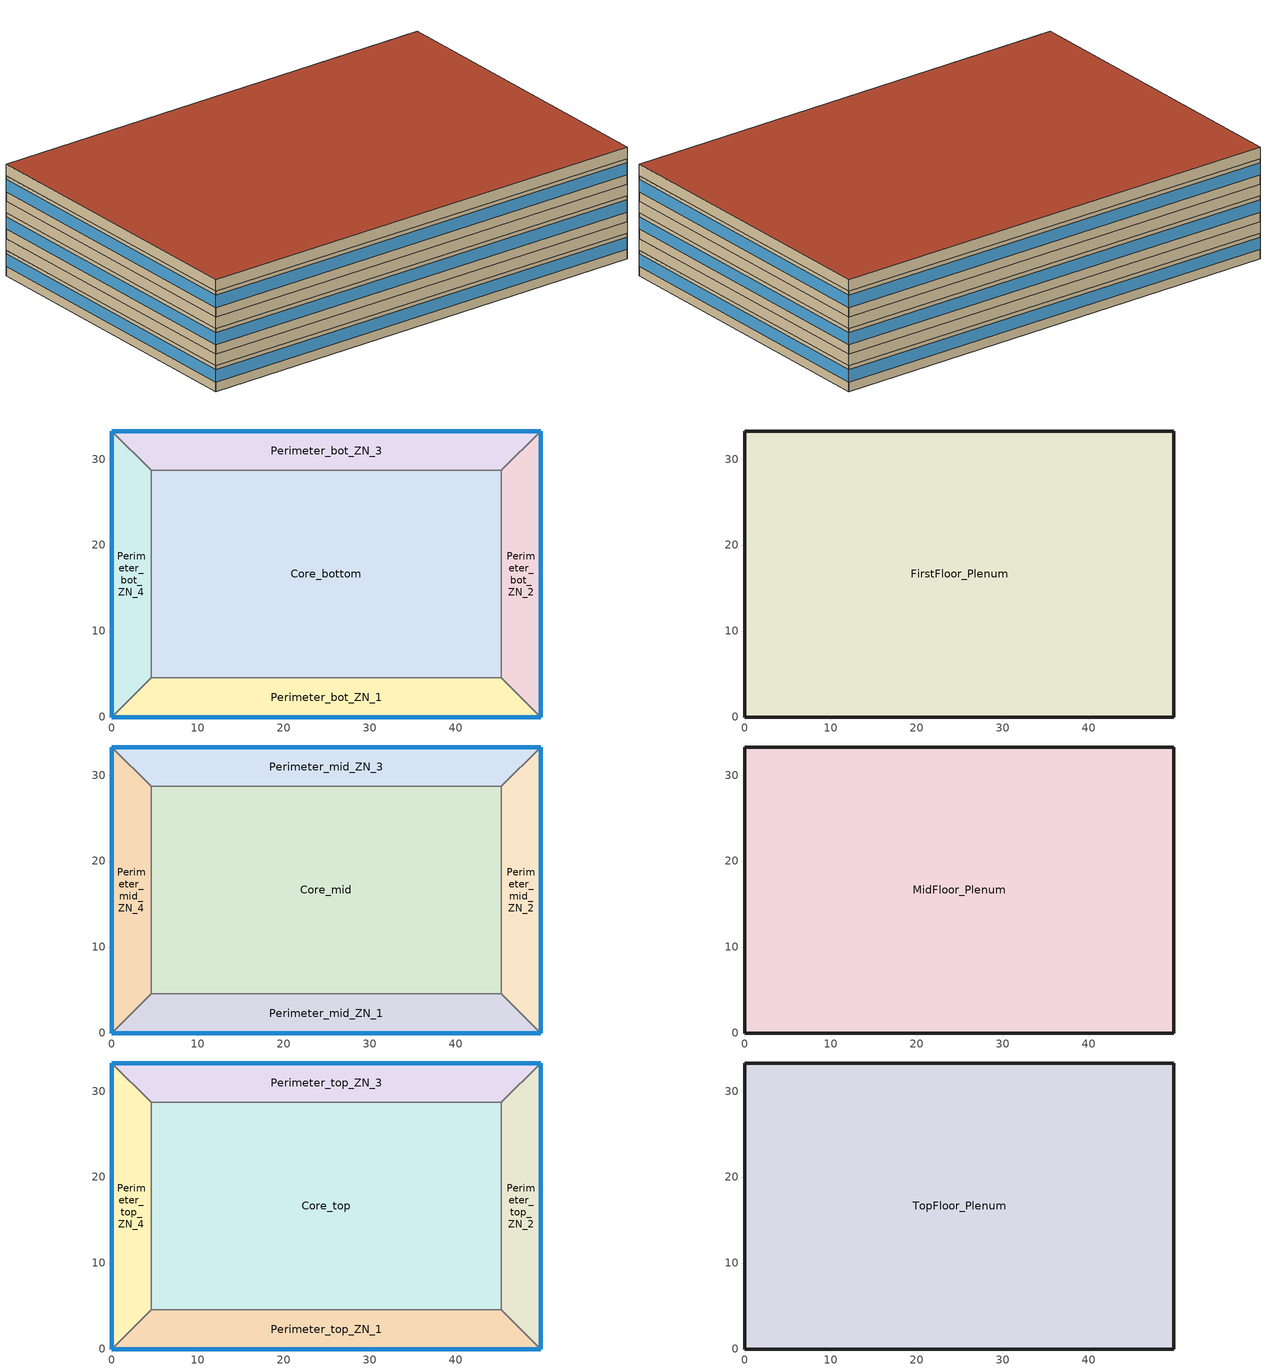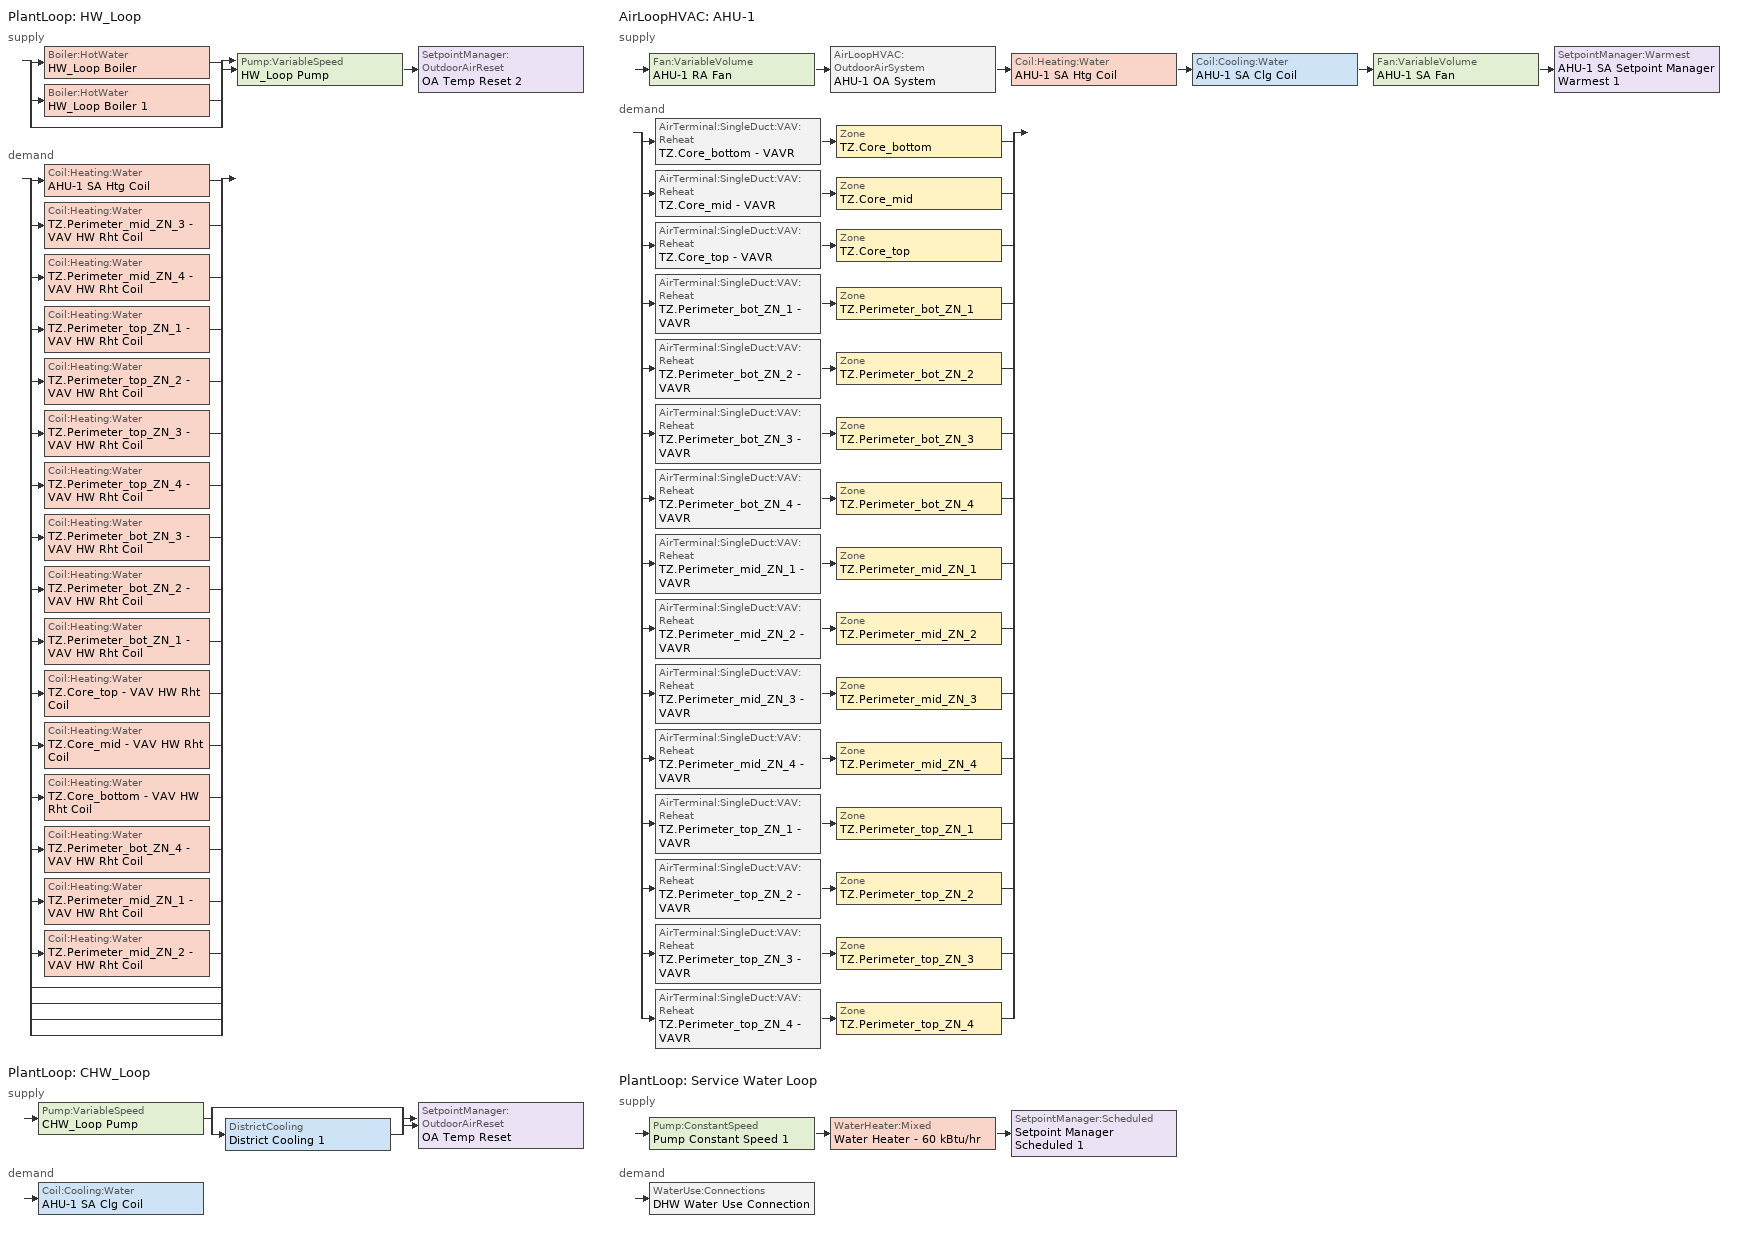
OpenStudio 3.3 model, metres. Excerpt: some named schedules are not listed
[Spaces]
Core_bottom
 floor ground (Core_bottom F-Factor Construction): 45.34,28.7 45.34,4.57 4.57,4.57 4.57,28.7 z0
 wall to Perimeter_bot_ZN_1: 4.57,4.57 45.34,4.57 z0:2.74
 wall to Perimeter_bot_ZN_2: 45.34,4.57 45.34,28.7 z0:2.74
 wall to Perimeter_bot_ZN_4: 4.57,28.7 4.57,4.57 z0:2.74
 wall to Perimeter_bot_ZN_3: 45.34,28.7 4.57,28.7 z0:2.74
Perimeter_bot_ZN_2
 floor ground (Perimeter_bot_ZN_2 F-Factor Construction): 49.91,33.27 49.91,0 45.34,4.57 45.34,28.7 z0
 wall outside: 49.91,0 49.91,33.27 z0:2.74
 wall to Perimeter_bot_ZN_1: 45.34,4.57 49.91,0 z0:2.74
 wall to Perimeter_bot_ZN_3: 49.91,33.27 45.34,28.7 z0:2.74
 window: 49.91,0 49.91,33.27 z1.02:2.33
Perimeter_bot_ZN_3
 floor ground (Perimeter_bot_ZN_3 F-Factor Construction): 49.91,33.27 45.34,28.7 4.57,28.7 0,33.27 z0
 wall outside: 49.91,33.27 0,33.27 z0:2.74
 wall to Perimeter_bot_ZN_4: 0,33.27 4.57,28.7 z0:2.74
 window: 49.91,33.27 0,33.27 z1.02:2.33
Perimeter_bot_ZN_1
 floor ground (Perimeter_bot_ZN_1 F-Factor Construction): 45.34,4.57 49.91,0 0,0 4.57,4.57 z0
 wall outside: 0,0 49.91,0 z0:2.74
 wall to Perimeter_bot_ZN_4: 4.57,4.57 0,0 z0:2.74
 window: 0,0 49.91,0 z1.02:2.33
Perimeter_bot_ZN_4
 floor ground (Perimeter_bot_ZN_4 F-Factor Construction): 0,33.27 4.57,28.7 4.57,4.57 0,0 z0
 wall outside: 0,33.27 0,0 z0:2.74
 window: 0,33.27 0,0 z1.02:2.33
FirstFloor_Plenum
 floor to Perimeter_bot_ZN_3: 49.91,33.27 45.34,28.7 4.57,28.7 0,33.27 z2.74
 floor to Perimeter_bot_ZN_1: 45.34,4.57 49.91,0 0,0 4.57,4.57 z2.74
 floor to Core_bottom: 45.34,28.7 45.34,4.57 4.57,4.57 4.57,28.7 z2.74
 floor to Perimeter_bot_ZN_4: 0,33.27 4.57,28.7 4.57,4.57 0,0 z2.74
 floor to Perimeter_bot_ZN_2: 49.91,33.27 49.91,0 45.34,4.57 45.34,28.7 z2.74
 wall outside: 0,33.27 0,0 49.91,0 49.91,33.27 0,33.27 z2.74:3.96
Perimeter_mid_ZN_4
 floor to FirstFloor_Plenum: 0,33.27 4.57,28.7 4.57,4.57 0,0 z3.96
 wall outside: 0,33.27 0,0 z3.96:6.71
 wall to Perimeter_mid_ZN_3: 4.57,28.7 0,33.27 z3.96:6.71
 wall to Core_mid: 4.57,4.57 4.57,28.7 z3.96:6.71
 wall to Perimeter_mid_ZN_1: 0,0 4.57,4.57 z3.96:6.71
 window: 0,33.27 0,0 z4.98:6.29
Perimeter_mid_ZN_1
 floor to FirstFloor_Plenum: 45.34,4.57 49.91,0 0,0 4.57,4.57 z3.96
 wall outside: 0,0 49.91,0 z3.96:6.71
 wall to Core_mid: 45.34,4.57 4.57,4.57 z3.96:6.71
 wall to Perimeter_mid_ZN_2: 49.91,0 45.34,4.57 z3.96:6.71
 window: 0,0 49.91,0 z4.98:6.29
Perimeter_mid_ZN_2
 floor to FirstFloor_Plenum: 49.91,33.27 49.91,0 45.34,4.57 45.34,28.7 z3.96
 wall outside: 49.91,0 49.91,33.27 z3.96:6.71
 wall to Perimeter_mid_ZN_3: 49.91,33.27 45.34,28.7 z3.96:6.71
 wall to Core_mid: 45.34,28.7 45.34,4.57 z3.96:6.71
 window: 49.91,0 49.91,33.27 z4.98:6.29
Core_mid
 floor to FirstFloor_Plenum: 45.34,28.7 45.34,4.57 4.57,4.57 4.57,28.7 z3.96
 wall to Perimeter_mid_ZN_3: 45.34,28.7 4.57,28.7 z3.96:6.71
Perimeter_mid_ZN_3
 floor to FirstFloor_Plenum: 49.91,33.27 45.34,28.7 4.57,28.7 0,33.27 z3.96
 wall outside: 49.91,33.27 0,33.27 z3.96:6.71
 window: 49.91,33.27 0,33.27 z4.98:6.29
MidFloor_Plenum
 floor to Perimeter_mid_ZN_3: 49.91,33.27 45.34,28.7 4.57,28.7 0,33.27 z6.71
 floor to Perimeter_mid_ZN_4: 0,33.27 4.57,28.7 4.57,4.57 0,0 z6.71
 floor to Core_mid: 45.34,28.7 45.34,4.57 4.57,4.57 4.57,28.7 z6.71
 floor to Perimeter_mid_ZN_2: 49.91,33.27 49.91,0 45.34,4.57 45.34,28.7 z6.71
 floor to Perimeter_mid_ZN_1: 45.34,4.57 49.91,0 0,0 4.57,4.57 z6.71
 wall outside: 0,33.27 0,0 49.91,0 49.91,33.27 0,33.27 z6.71:7.92
Perimeter_top_ZN_3
 floor to MidFloor_Plenum: 49.91,33.27 45.34,28.7 4.57,28.7 0,33.27 z7.92
 wall outside: 49.91,33.27 0,33.27 z7.92:10.67
 wall to Perimeter_top_ZN_4: 0,33.27 4.57,28.7 z7.92:10.67
 wall to Core_top: 4.57,28.7 45.34,28.7 z7.92:10.67
 wall to Perimeter_top_ZN_2: 45.34,28.7 49.91,33.27 z7.92:10.67
 window: 49.91,33.27 0,33.27 z8.95:10.25
Perimeter_top_ZN_4
 floor to MidFloor_Plenum: 0,33.27 4.57,28.7 4.57,4.57 0,0 z7.92
 wall outside: 0,33.27 0,0 z7.92:10.67
 wall to Perimeter_top_ZN_1: 0,0 4.57,4.57 z7.92:10.67
 wall to Core_top: 4.57,4.57 4.57,28.7 z7.92:10.67
 window: 0,33.27 0,0 z8.95:10.25
Core_top
 floor to MidFloor_Plenum: 45.34,28.7 45.34,4.57 4.57,4.57 4.57,28.7 z7.92
 wall to Perimeter_top_ZN_1: 4.57,4.57 45.34,4.57 z7.92:10.67
 wall to Perimeter_top_ZN_2: 45.34,4.57 45.34,28.7 z7.92:10.67
Perimeter_top_ZN_2
 floor to MidFloor_Plenum: 49.91,33.27 49.91,0 45.34,4.57 45.34,28.7 z7.92
 wall outside: 49.91,0 49.91,33.27 z7.92:10.67
 wall to Perimeter_top_ZN_1: 45.34,4.57 49.91,0 z7.92:10.67
 window: 49.91,0 49.91,33.27 z8.95:10.25
Perimeter_top_ZN_1
 floor to MidFloor_Plenum: 45.34,4.57 49.91,0 0,0 4.57,4.57 z7.92
 wall outside: 0,0 49.91,0 z7.92:10.67
 window: 0,0 49.91,0 z8.95:10.25
TopFloor_Plenum
 floor to Perimeter_top_ZN_4: 0,33.27 4.57,28.7 4.57,4.57 0,0 z10.67
 floor to Perimeter_top_ZN_2: 49.91,33.27 49.91,0 45.34,4.57 45.34,28.7 z10.67
 floor to Core_top: 45.34,28.7 45.34,4.57 4.57,4.57 4.57,28.7 z10.67
 floor to Perimeter_top_ZN_3: 49.91,33.27 45.34,28.7 4.57,28.7 0,33.27 z10.67
 floor to Perimeter_top_ZN_1: 45.34,4.57 49.91,0 0,0 4.57,4.57 z10.67
 wall outside: 0,33.27 0,0 49.91,0 49.91,33.27 0,33.27 z10.67:11.89
 roof outside: 49.91,0 49.91,33.27 0,33.27 0,0 z11.89
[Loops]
PlantLoop 'HW_Loop'
 supply: split
  | Boiler:HotWater 'HW_Loop Boiler'
  | Boiler:HotWater 'HW_Loop Boiler 1'
  | bypass
  join > Pump:VariableSpeed 'HW_Loop Pump' > SetpointManager:OutdoorAirReset 'OA Temp Reset 2'
 demand: split
  | Coil:Heating:Water 'AHU-1 SA Htg Coil'
  | Coil:Heating:Water 'TZ.Perimeter_mid_ZN_3 - VAV HW Rht Coil'
  | Coil:Heating:Water 'TZ.Perimeter_mid_ZN_4 - VAV HW Rht Coil'
  | Coil:Heating:Water 'TZ.Perimeter_top_ZN_1 - VAV HW Rht Coil'
  | Coil:Heating:Water 'TZ.Perimeter_top_ZN_2 - VAV HW Rht Coil'
  | Coil:Heating:Water 'TZ.Perimeter_top_ZN_3 - VAV HW Rht Coil'
  | Coil:Heating:Water 'TZ.Perimeter_top_ZN_4 - VAV HW Rht Coil'
  | Coil:Heating:Water 'TZ.Perimeter_bot_ZN_3 - VAV HW Rht Coil'
  | Coil:Heating:Water 'TZ.Perimeter_bot_ZN_2 - VAV HW Rht Coil'
  | Coil:Heating:Water 'TZ.Perimeter_bot_ZN_1 - VAV HW Rht Coil'
  | Coil:Heating:Water 'TZ.Core_top - VAV HW Rht Coil'
  | Coil:Heating:Water 'TZ.Core_mid - VAV HW Rht Coil'
  | Coil:Heating:Water 'TZ.Core_bottom - VAV HW Rht Coil'
  | Coil:Heating:Water 'TZ.Perimeter_bot_ZN_4 - VAV HW Rht Coil'
  | Coil:Heating:Water 'TZ.Perimeter_mid_ZN_1 - VAV HW Rht Coil'
  | Coil:Heating:Water 'TZ.Perimeter_mid_ZN_2 - VAV HW Rht Coil'
  | bypass
  | bypass
  | bypass
  | bypass
PlantLoop 'CHW_Loop'
 supply: Pump:VariableSpeed 'CHW_Loop Pump' > split
  | bypass
  | DistrictCooling 'District Cooling 1'
  join > SetpointManager:OutdoorAirReset 'OA Temp Reset'
 demand: Coil:Cooling:Water 'AHU-1 SA Clg Coil'
AirLoopHVAC 'AHU-1'
 supply: Fan:VariableVolume 'AHU-1 RA Fan' > AirLoopHVAC:OutdoorAirSystem 'AHU-1 OA System' > Coil:Heating:Water 'AHU-1 SA Htg Coil' > Coil:Cooling:Water 'AHU-1 SA Clg Coil' > Fan:VariableVolume 'AHU-1 SA Fan' > SetpointManager:Warmest 'AHU-1 SA Setpoint Manager Warmest 1'
 demand: split
  | AirTerminal:SingleDuct:VAV:Reheat 'TZ.Core_bottom - VAVR' > Zone 'TZ.Core_bottom'
  | AirTerminal:SingleDuct:VAV:Reheat 'TZ.Core_mid - VAVR' > Zone 'TZ.Core_mid'
  | AirTerminal:SingleDuct:VAV:Reheat 'TZ.Core_top - VAVR' > Zone 'TZ.Core_top'
  | AirTerminal:SingleDuct:VAV:Reheat 'TZ.Perimeter_bot_ZN_1 - VAVR' > Zone 'TZ.Perimeter_bot_ZN_1'
  | AirTerminal:SingleDuct:VAV:Reheat 'TZ.Perimeter_bot_ZN_2 - VAVR' > Zone 'TZ.Perimeter_bot_ZN_2'
  | AirTerminal:SingleDuct:VAV:Reheat 'TZ.Perimeter_bot_ZN_3 - VAVR' > Zone 'TZ.Perimeter_bot_ZN_3'
  | AirTerminal:SingleDuct:VAV:Reheat 'TZ.Perimeter_bot_ZN_4 - VAVR' > Zone 'TZ.Perimeter_bot_ZN_4'
  | AirTerminal:SingleDuct:VAV:Reheat 'TZ.Perimeter_mid_ZN_1 - VAVR' > Zone 'TZ.Perimeter_mid_ZN_1'
  | AirTerminal:SingleDuct:VAV:Reheat 'TZ.Perimeter_mid_ZN_2 - VAVR' > Zone 'TZ.Perimeter_mid_ZN_2'
  | AirTerminal:SingleDuct:VAV:Reheat 'TZ.Perimeter_mid_ZN_3 - VAVR' > Zone 'TZ.Perimeter_mid_ZN_3'
  | AirTerminal:SingleDuct:VAV:Reheat 'TZ.Perimeter_mid_ZN_4 - VAVR' > Zone 'TZ.Perimeter_mid_ZN_4'
  | AirTerminal:SingleDuct:VAV:Reheat 'TZ.Perimeter_top_ZN_1 - VAVR' > Zone 'TZ.Perimeter_top_ZN_1'
  | AirTerminal:SingleDuct:VAV:Reheat 'TZ.Perimeter_top_ZN_2 - VAVR' > Zone 'TZ.Perimeter_top_ZN_2'
  | AirTerminal:SingleDuct:VAV:Reheat 'TZ.Perimeter_top_ZN_3 - VAVR' > Zone 'TZ.Perimeter_top_ZN_3'
  | AirTerminal:SingleDuct:VAV:Reheat 'TZ.Perimeter_top_ZN_4 -  VAVR' > Zone 'TZ.Perimeter_top_ZN_4'
PlantLoop 'Service Water Loop'
 supply: Pump:ConstantSpeed 'Pump Constant Speed 1' > WaterHeater:Mixed 'Water Heater - 60 kBtu/hr' > SetpointManager:Scheduled 'Setpoint Manager Scheduled 1'
 demand: WaterUse:Connections 'DHW Water Use Connection'
[Site]
Washington Dc Dulles IntL Ar: Latitude {deg}=38.98; Longitude {deg}=-77.47; Time Zone {hr}=-5; Elevation {m}=82; Terrain=City
[Building]
Ref Bldg Medium Office New2004_v1.3_5.0: North Axis {deg}=0
[ClimateZones]
Climate Zone Institution Name 1=ASHRAE; Climate Zone Document Name 1=ANSI/ASHRAE Standard 169; Climate Zone Document Year 1=2006; Climate Zone Institution Name 2=CEC; Climate Zone Document Name 2=California Climate Zone Descriptions; Climate Zone Document Year 2=1995
[SizingPeriod:DesignDay] Barometric Pressure {Pa}=100344; Rain Indicator=No; Snow Indicator=No; Day of Month=21; Daylight Saving Time Indicator=No; Dry-Bulb Temperature Range Modifier Type=DefaultMultipliers
Name | Maximum Dry-Bulb Temperature {C} | Daily Dry-Bulb Temperature Range {deltaC} | Wind Speed {m/s} | Wind Direction {deg} | Sky Clearness | Month | Day Type | Humidity Condition Type | Wetbulb or DewPoint at Maximum Dry-Bulb {C} | Solar Model Indicator | ASHRAE Clear Sky Optical Depth for Beam Irradiance | ASHRAE Clear Sky Optical Depth for Diffuse Irradiance
Washington Dc Dulles IntL Ar Ann Htg 99.6% Condns DB | -11.8 | 0 | 2.7 | 310 | 0 | 1 | WinterDesignDay | Wetbulb | -11.8 | ASHRAEClearSky
Washington Dc Dulles IntL Ar Ann Hum_n 99.6% Condns DP=>MCDB | -9 | 0 | 2.7 | 310 | 0 | 1 | WinterDesignDay | Dewpoint | -19.5 | ASHRAEClearSky
Washington Dc Dulles IntL Ar Ann Htg Wind 99.6% Condns WS=>MCDB | 0.8 | 0 | 11.2 | 310 | 0 | 1 | WinterDesignDay | Wetbulb | 0.8 | ASHRAEClearSky
Washington Dc Dulles IntL Ar Ann Clg .4% Condns DB=>MWB | 34.1 | 11.4 | 4 | 290 |  | 7 | SummerDesignDay | Wetbulb | 23.9 | ASHRAETau | 0.544 | 1.787
[Site:GroundTemperature:FCfactorMethod]

[DefaultConstructionSet]
189.1-2009 - CZ4 - Office: Default Exterior Surface Constructions=Default Surface Constructions 10; Default Interior Surface Constructions=Default Surface Constructions 11; Default Ground Contact Surface Constructions=Default Surface Constructions 12; Default Exterior SubSurface Constructions=Default Sub Surface Constructions 7; Default Interior SubSurface Constructions=Default Sub Surface Constructions 8; Interior Partition Construction=Interior Partition
[DefaultSurfaceConstructions]
Name | Floor Construction | Wall Construction | Roof Ceiling Construction
Default Surface Constructions 10 | ExtSlabCarpet 4in ClimateZone 1-8 | ASHRAE 189.1-2009 ExtWall Mass ClimateZone 4 | ASHRAE 189.1-2009 ExtRoof IEAD ClimateZone 2-5
Default Surface Constructions 11 | Interior Floor | Interior Wall | Interior Ceiling
Default Surface Constructions 12 | ExtSlabCarpet 4in ClimateZone 1-8 | ExtSlabCarpet 4in ClimateZone 1-8 | ExtSlabCarpet 4in ClimateZone 1-8
[DefaultSubSurfaceConstructions]
Name | Fixed Window Construction | Operable Window Construction | Door Construction | Tubular Daylight Dome Construction | Tubular Daylight Diffuser Construction
Default Sub Surface Constructions 7 | ASHRAE 189.1-2009 ExtWindow ClimateZone 4-5 | ASHRAE 189.1-2009 ExtWindow ClimateZone 4-5 | Exterior Door | Interior Window | Interior Window
Default Sub Surface Constructions 8 | Interior Window | Interior Window | Interior Door
[Construction]
Interior Partition; Interior Door: G05 25mm wood
ExtSlabCarpet 4in ClimateZone 1-8: MAT-CC05 4 HW CONCRETE, CP02 CARPET PAD
ASHRAE 189.1-2009 ExtWall Mass ClimateZone 4: 1IN Stucco, 8IN Concrete HW, Wall Insulation [37], 1/2IN Gypsum
ASHRAE 189.1-2009 ExtRoof IEAD ClimateZone 2-5: Roof Membrane, Roof Insulation [21], Metal Decking
Interior Floor: F16 Acoustic tile, F05 Ceiling air space resistance, M11 100mm lightweight concrete
Interior Wall: G01a 19mm gypsum board, F04 Wall air space resistance, G01a 19mm gypsum board
Interior Ceiling: M11 100mm lightweight concrete, F05 Ceiling air space resistance, F16 Acoustic tile
ASHRAE 189.1-2009 ExtWindow ClimateZone 4-5: Theoretical Glass [207]
Exterior Door: F08 Metal surface, I01 25mm insulation board
Interior Window: Clear 3mm
[Material] Thermal Absorptance=0.9
Name | Roughness | Thickness {m} | Conductivity {W/m-K} | Density {kg/m3} | Specific Heat {J/kg-K} | Solar Absorptance | Visible Absorptance
G05 25mm wood | MediumSmooth | 0.0254 | 0.15 | 608 | 1630 | 0.5 | 0.5
MAT-CC05 4 HW CONCRETE | Rough | 0.1016 | 1.311 | 2240 | 836.8 | 0.85 | 0.85
1IN Stucco | Smooth | 0.0253 | 0.6918 | 1858 | 837 | 0.92 | 0.92
8IN Concrete HW | MediumRough | 0.2033 | 1.7296 | 2243 | 837 | 0.65 | 0.65
Wall Insulation [37] | MediumRough | 0.0681 | 0.0432 | 91 | 837 | 0.5 | 0.5
1/2IN Gypsum | Smooth | 0.0127 | 0.16 | 784.9 | 830 | 0.4 | 0.4
Roof Membrane | VeryRough | 0.0095 | 0.16 | 1121.29 | 1460 | 0.7 | 0.7
Roof Insulation [21] | MediumRough | 0.2105 | 0.049 | 265 | 836.8 | 0.7 | 0.7
Metal Decking | MediumSmooth | 0.0015 | 45.006 | 7680 | 418.4 | 0.6 | 0.6
F16 Acoustic tile | MediumSmooth | 0.0191 | 0.06 | 368 | 590 | 0.3 | 0.3
M11 100mm lightweight concrete | MediumRough | 0.1016 | 0.53 | 1280 | 840 | 0.5 | 0.5
G01a 19mm gypsum board | MediumSmooth | 0.019 | 0.16 | 800 | 1090 | 0.4 | 0.4
F08 Metal surface | Smooth | 0.0008 | 45.28 | 7824 | 500 | 0.7 | 0.7
I01 25mm insulation board | MediumRough | 0.0254 | 0.03 | 43 | 1210 | 0.6 | 0.6
[Material:NoMass]
CP02 CARPET PAD: Roughness=Smooth; Thermal Resistance {m2-K/W}=0.1; Thermal Absorptance=0.9; Solar Absorptance=0.8; Visible Absorptance=0.8
[Material:AirGap]
Name | Thermal Resistance {m2-K/W}
F05 Ceiling air space resistance | 0.18
F04 Wall air space resistance | 0.15
[WindowMaterial:Glazing] Optical Data Type=SpectralAverage; Thickness {m}=0.003; Back Side Solar Reflectance at Normal Incidence=0; Back Side Visible Reflectance at Normal Incidence=0; Infrared Transmittance at Normal Incidence=0; Dirt Correction Factor for Solar and Visible Transmittance=1; Solar Diffusing=No
Name | Solar Transmittance at Normal Incidence | Front Side Solar Reflectance at Normal Incidence | Visible Transmittance at Normal Incidence | Front Side Visible Reflectance at Normal Incidence | Front Side Infrared Hemispherical Emissivity | Back Side Infrared Hemispherical Emissivity | Conductivity {W/m-K}
Theoretical Glass [207] | 0.3311 | 0.6189 | 0.44 | 0.51 | 0.9 | 0.9 | 0.0133
Clear 3mm | 0.837 | 0.075 | 0.898 | 0.081 | 0.84 | 0.84 | 0.9
[Construction:FfactorGroundFloor] F-Factor {W/m-K}=1.26344
Name | Area {m2} | PerimeterExposed {m}
Core_bottom F-Factor Construction | 983.537 | 0
Perimeter_bot_ZN_2 F-Factor Construction | 131.262 | 33.2738
Perimeter_bot_ZN_1 F-Factor Construction; Perimeter_bot_ZN_3 F-Factor Construction | 207.338 | 49.911
Perimeter_bot_ZN_4 F-Factor Construction | 131.254 | 33.2738
[Space] Default Construction Set=189.1-2009 - CZ4 - Office
Name | Space Type | Default Schedule Set | Building Story | Thermal Zone | Part of Total Floor Area
Perimeter_mid_ZN_4 | Office.WholeBuilding - Md Office | 189.1-2009 - Office - WholeBuilding - Md Office - CZ4-8 Schedule Set | Building Story 2 | TZ.Perimeter_mid_ZN_4 | Yes
Core_bottom | Office.WholeBuilding - Md Office | 189.1-2009 - Office - WholeBuilding - Md Office - CZ4-8 Schedule Set | Building Story 1 | TZ.Core_bottom | Yes
FirstFloor_Plenum | Any.Plenum | Any.Plenum Schedule Set | Building Story 1 | TZ.FirstFloor_Plenum | No
TopFloor_Plenum | Any.Plenum | Any.Plenum Schedule Set | Building Story 3 | TZ.TopFloor_Plenum | No
Perimeter_top_ZN_3 | Office.WholeBuilding - Md Office | 189.1-2009 - Office - WholeBuilding - Md Office - CZ4-8 Schedule Set | Building Story 3 | TZ.Perimeter_top_ZN_3 | Yes
Perimeter_bot_ZN_2 | Office.WholeBuilding - Md Office | 189.1-2009 - Office - WholeBuilding - Md Office - CZ4-8 Schedule Set | Building Story 1 | TZ.Perimeter_bot_ZN_2 | Yes
MidFloor_Plenum | Any.Plenum | Any.Plenum Schedule Set | Building Story 2 | TZ.MidFloor_Plenum | No
Perimeter_mid_ZN_1 | Office.WholeBuilding - Md Office | 189.1-2009 - Office - WholeBuilding - Md Office - CZ4-8 Schedule Set | Building Story 2 | TZ.Perimeter_mid_ZN_1 | Yes
Perimeter_bot_ZN_1 | Office.WholeBuilding - Md Office | 189.1-2009 - Office - WholeBuilding - Md Office - CZ4-8 Schedule Set | Building Story 1 | TZ.Perimeter_bot_ZN_1 | Yes
Perimeter_bot_ZN_3 | Office.WholeBuilding - Md Office | 189.1-2009 - Office - WholeBuilding - Md Office - CZ4-8 Schedule Set | Building Story 1 | TZ.Perimeter_bot_ZN_3 | Yes
Perimeter_mid_ZN_2 | Office.WholeBuilding - Md Office | 189.1-2009 - Office - WholeBuilding - Md Office - CZ4-8 Schedule Set | Building Story 2 | TZ.Perimeter_mid_ZN_2 | Yes
Perimeter_top_ZN_4 | Office.WholeBuilding - Md Office | 189.1-2009 - Office - WholeBuilding - Md Office - CZ4-8 Schedule Set | Building Story 3 | TZ.Perimeter_top_ZN_4 | Yes
Perimeter_bot_ZN_4 | Office.WholeBuilding - Md Office | 189.1-2009 - Office - WholeBuilding - Md Office - CZ4-8 Schedule Set | Building Story 1 | TZ.Perimeter_bot_ZN_4 | Yes
Core_top | Office.WholeBuilding - Md Office | 189.1-2009 - Office - WholeBuilding - Md Office - CZ4-8 Schedule Set | Building Story 3 | TZ.Core_top | Yes
Perimeter_top_ZN_2 | Office.WholeBuilding - Md Office | 189.1-2009 - Office - WholeBuilding - Md Office - CZ4-8 Schedule Set | Building Story 3 | TZ.Perimeter_top_ZN_2 | Yes
Perimeter_top_ZN_1 | Office.WholeBuilding - Md Office | 189.1-2009 - Office - WholeBuilding - Md Office - CZ4-8 Schedule Set | Building Story 3 | TZ.Perimeter_top_ZN_1 | Yes
Core_mid | Office.WholeBuilding - Md Office | 189.1-2009 - Office - WholeBuilding - Md Office - CZ4-8 Schedule Set | Building Story 2 | TZ.Core_mid | Yes
Perimeter_mid_ZN_3 | Office.WholeBuilding - Md Office | 189.1-2009 - Office - WholeBuilding - Md Office - CZ4-8 Schedule Set | Building Story 2 | TZ.Perimeter_mid_ZN_3 | Yes
[DefaultScheduleSet]
Name | Number of People Schedule | People Activity Level Schedule | Lighting Schedule | Electric Equipment Schedule | Infiltration Schedule
189.1-2009 - Office - WholeBuilding - Md Office - CZ4-8 Schedule Set | Medium Office Bldg Occ | Medium Office Activity | Office Bldg Light | Medium Office Bldg Equip | Medium Office Infil Quarter On
Any.Plenum Schedule Set
[WaterUse:Equipment:Definition]
Water Fixture Definition: Peak Flow Rate {m3/s}=6.31e-05; Target Temperature Schedule=WaterUse Schedule 120F; Sensible Fraction Schedule=WaterUse Sensible Fraction Schedule 20p; Latent Fraction Schedule=WaterUse Latent Fraction Schedule 5p
[DesignSpecification:OutdoorAir]
189.1-2009 - Office - WholeBuilding - Md Office - CZ4-8 Ventilation: Outdoor Air Method=Sum; Outdoor Air Flow per Person {m3/s-person}=0.00235974; Outdoor Air Flow per Floor Area {m3/s-m2}=0.0003048
[BuildingStory] Nominal Floor to Floor Height {m}=3.9624; Default Construction Set=189.1-2009 - CZ4 - Office; Default Schedule Set=189.1-2009 - Office - WholeBuilding - Md Office - CZ4-8 Schedule Set; Nominal Floor to Ceiling Height {m}=2.7432
Building Story 1; Building Story 2; Building Story 3
[Exterior:Lights:Definition]
Exterior Lights Definition 1: Design Level {W}=2500
[Exterior:Lights]
Exterior Lights 1: Exterior Lights Definition=Exterior Lights Definition 1; Schedule=Always On Discrete; Control Option=AstronomicalClock
[SpaceType] Default Construction Set=189.1-2009 - CZ4 - Office
Name | Default Schedule Set | Design Specification Outdoor Air Object | Standards Building Type | Standards Space Type
Office.WholeBuilding - Md Office | 189.1-2009 - Office - WholeBuilding - Md Office - CZ4-8 Schedule Set | 189.1-2009 - Office - WholeBuilding - Md Office - CZ4-8 Ventilation | Office | WholeBuilding - Md Office
Any.Plenum | Any.Plenum Schedule Set |  | Any | Plenum
[People:Definition]
Office.WholeBuilding - Md Office People Definition: Number of People Calculation Method=People/Area; People per Space Floor Area {person/m2}=0.0538196; Fraction Radiant=0.3
[People]
Office.WholeBuilding - Md Office People: People Definition=Office.WholeBuilding - Md Office People Definition; Space or SpaceType=Office.WholeBuilding - Md Office; Work Efficiency Schedule=Work Efficiency Schedule; Clothing Insulation Schedule=Clothing Schedule; Air Velocity Schedule=Air Velocity Schedule; Multiplier=1
[Lights:Definition]
Office.WholeBuilding - Md Office Lights Definition: Design Level Calculation Method=Watts/Area; Watts per Space Floor Area {W/m2}=9.68752; Fraction Radiant=0.7; Fraction Visible=0.2; Return Air Fraction=0
[Lights]
Office.WholeBuilding - Md Office Lights: Lights Definition=Office.WholeBuilding - Md Office Lights Definition; Space or SpaceType=Office.WholeBuilding - Md Office; Fraction Replaceable=1
[ElectricEquipment:Definition]
Office.WholeBuilding - Md Office Elec Equip Definition: Design Level Calculation Method=Watts/Area; Watts per Space Floor Area {W/m2}=8.07293; Fraction Latent=0; Fraction Radiant=0.5; Fraction Lost=0
[ElectricEquipment]
Office.WholeBuilding - Md Office Elec Equip: Electric Equipment Definition=Office.WholeBuilding - Md Office Elec Equip Definition; Space or SpaceType=Office.WholeBuilding - Md Office
[SpaceInfiltration:DesignFlowRate]
Office.WholeBuilding - Md Office Infiltration: Space or SpaceType=Office.WholeBuilding - Md Office; Design Flow Rate Calculation Method=Flow/ExteriorArea; Flow per Exterior Surface Area {m3/s-m2}=0.00030226
[ThermostatSetpoint:DualSetpoint] Heating Setpoint Temperature Schedule=Medium Office HtgSetp; Cooling Setpoint Temperature Schedule=Medium Office ClgSetp
Thermostat Setpoint Dual Setpoint 1; Thermostat Setpoint Dual Setpoint 2; Thermostat Setpoint Dual Setpoint 3; Thermostat Setpoint Dual Setpoint 4; Thermostat Setpoint Dual Setpoint 6; Thermostat Setpoint Dual Setpoint 7; Thermostat Setpoint Dual Setpoint 8; Thermostat Setpoint Dual Setpoint 10; Thermostat Setpoint Dual Setpoint 11; Thermostat Setpoint Dual Setpoint 12; Thermostat Setpoint Dual Setpoint 13; Thermostat Setpoint Dual Setpoint 14; Thermostat Setpoint Dual Setpoint 15; Thermostat Setpoint Dual Setpoint 16; Thermostat Setpoint Dual Setpoint 17
[ThermalZone] Use Ideal Air Loads=No
Name | Thermostat
TZ.Core_bottom | Thermostat Setpoint Dual Setpoint 1
TZ.Core_mid | Thermostat Setpoint Dual Setpoint 6
TZ.Core_top | Thermostat Setpoint Dual Setpoint 8
TZ.FirstFloor_Plenum; TZ.MidFloor_Plenum; TZ.TopFloor_Plenum
TZ.Perimeter_bot_ZN_1 | Thermostat Setpoint Dual Setpoint 17
TZ.Perimeter_bot_ZN_2 | Thermostat Setpoint Dual Setpoint 13
TZ.Perimeter_bot_ZN_3 | Thermostat Setpoint Dual Setpoint 3
TZ.Perimeter_bot_ZN_4 | Thermostat Setpoint Dual Setpoint 12
TZ.Perimeter_mid_ZN_1 | Thermostat Setpoint Dual Setpoint 2
TZ.Perimeter_mid_ZN_2 | Thermostat Setpoint Dual Setpoint 11
TZ.Perimeter_mid_ZN_3 | Thermostat Setpoint Dual Setpoint 7
TZ.Perimeter_mid_ZN_4 | Thermostat Setpoint Dual Setpoint 16
TZ.Perimeter_top_ZN_1 | Thermostat Setpoint Dual Setpoint 10
TZ.Perimeter_top_ZN_2 | Thermostat Setpoint Dual Setpoint 14
TZ.Perimeter_top_ZN_3 | Thermostat Setpoint Dual Setpoint 15
TZ.Perimeter_top_ZN_4 | Thermostat Setpoint Dual Setpoint 4
[Sizing:Zone] Zone Cooling Design Supply Air Temperature Input Method=SupplyAirTemperature; Zone Cooling Design Supply Air Temperature {C}=12.7778; Zone Cooling Design Supply Air Temperature Difference {deltaC}=11.11; Zone Heating Design Supply Air Temperature Input Method=SupplyAirTemperature; Zone Heating Design Supply Air Temperature {C}=32.2222; Zone Heating Design Supply Air Temperature Difference {deltaC}=11.11; Zone Cooling Design Supply Air Humidity Ratio {kg-H2O/kg-air}=0.0085; Zone Heating Design Supply Air Humidity Ratio {kg-H2O/kg-air}=0.008; Cooling Design Air Flow Method=DesignDay; Heating Design Air Flow Method=DesignDay; Account for Dedicated Outdoor Air System=No; Dedicated Outdoor Air System Control Strategy=NeutralSupplyAir; Dedicated Outdoor Air Low Setpoint Temperature for Design {C}=autosize; Dedicated Outdoor Air High Setpoint Temperature for Design {C}=autosize; Design Zone Air Distribution Effectiveness in Heating Mode=0.8
TZ.Core_bottom; TZ.Core_mid; TZ.Core_top; TZ.FirstFloor_Plenum; TZ.MidFloor_Plenum; TZ.Perimeter_bot_ZN_1; TZ.Perimeter_bot_ZN_2; TZ.Perimeter_bot_ZN_3; TZ.Perimeter_bot_ZN_4; TZ.Perimeter_mid_ZN_1; TZ.Perimeter_mid_ZN_2; TZ.Perimeter_mid_ZN_3; TZ.Perimeter_mid_ZN_4; TZ.Perimeter_top_ZN_1; TZ.Perimeter_top_ZN_2; TZ.Perimeter_top_ZN_3; TZ.Perimeter_top_ZN_4; TZ.TopFloor_Plenum
[Zone equipment]
TZ.Core_bottom: TZ.Core_bottom - VAVR
TZ.Core_mid: TZ.Core_mid - VAVR
TZ.Core_top: TZ.Core_top - VAVR
TZ.Perimeter_bot_ZN_1: TZ.Perimeter_bot_ZN_1 - VAVR
TZ.Perimeter_bot_ZN_2: TZ.Perimeter_bot_ZN_2 - VAVR
TZ.Perimeter_bot_ZN_3: TZ.Perimeter_bot_ZN_3 - VAVR
TZ.Perimeter_bot_ZN_4: TZ.Perimeter_bot_ZN_4 - VAVR
TZ.Perimeter_mid_ZN_1: TZ.Perimeter_mid_ZN_1 - VAVR
TZ.Perimeter_mid_ZN_2: TZ.Perimeter_mid_ZN_2 - VAVR
TZ.Perimeter_mid_ZN_3: TZ.Perimeter_mid_ZN_3 - VAVR
TZ.Perimeter_mid_ZN_4: TZ.Perimeter_mid_ZN_4 - VAVR
TZ.Perimeter_top_ZN_1: TZ.Perimeter_top_ZN_1 - VAVR
TZ.Perimeter_top_ZN_2: TZ.Perimeter_top_ZN_2 - VAVR
TZ.Perimeter_top_ZN_3: TZ.Perimeter_top_ZN_3 - VAVR
TZ.Perimeter_top_ZN_4: TZ.Perimeter_top_ZN_4 -  VAVR
[PlantLoop] Glycol Concentration=0; Plant Loop Volume {m3}=Autocalculate; Load Distribution Scheme=Optimal
HW_Loop: Fluid Type=Water
CHW_Loop: 
Service Water Loop: Maximum Loop Temperature {C}=60; Minimum Loop Temperature {C}=10
[Sizing:Plant] Sizing Option=NonCoincident; Zone Timesteps in Averaging Window=1; Coincident Sizing Factor Mode=None
Name | Loop Type | Design Loop Exit Temperature {C} | Loop Design Temperature Difference {deltaC}
HW_Loop | Heating | 60 | 16.6667
CHW_Loop | Cooling | 6.66667 | 6.66667
Service Water Loop | Heating | 60 | 5
[Boiler:HotWater] Nominal Thermal Efficiency=0.85; Water Outlet Upper Temperature Limit {C}=99; Boiler Flow Mode=ConstantFlow; Parasitic Electric Load {W}=0; Sizing Factor=0.5
HW_Loop Boiler; HW_Loop Boiler 1
[Pump:VariableSpeed] Pump Control Type=Intermittent; Skin Loss Radiative Fraction=0.5; Design Power Sizing Method=PowerPerFlow; Design Shaft Power per Unit Flow Rate per Unit Head {W-s/m3-Pa}=1.28205; Design Minimum Flow Rate Fraction=0
Name | Rated Pump Head {Pa} | Design Electric Power per Unit Flow Rate {W/(m3/s)}
HW_Loop Pump | 149453 | 301156
CHW_Loop Pump | 179344 | 348701.1
[AirLoopHVAC]
AHU-1: Availability Schedule=Medium Office HVAC Sch; Design Supply Air Flow Rate {m3/s}=autosize; Design Return Air Flow Fraction of Supply Air Flow=1
[Sizing:System]
AHU-1: Type of Load to Size On=Sensible; Design Outdoor Air Flow Rate {m3/s}=2.12376; Central Heating Maximum System Air Flow Ratio=0.3; Preheat Design Temperature {C}=7; Preheat Design Humidity Ratio {kg-H2O/kg-Air}=0.008; Precool Design Temperature {C}=12.8; Precool Design Humidity Ratio {kg-H2O/kg-Air}=0.008; Central Cooling Design Supply Air Temperature {C}=12.8; Central Heating Design Supply Air Temperature {C}=16.7; 100% Outdoor Air in Cooling=No; 100% Outdoor Air in Heating=No; Central Cooling Design Supply Air Humidity Ratio {kg-H2O/kg-Air}=0.0085; Zone Maximum Outdoor Air Fraction=1; Cooling Supply Air Flow Rate Per Floor Area {m3/s-m2}=0.00996765; Cooling Fraction of Autosized Cooling Supply Air Flow Rate=1; Cooling Supply Air Flow Rate Per Unit Cooling Capacity {m3/s-W}=3.94755e-05; Heating Supply Air Flow Rate Per Floor Area {m3/s-m2}=0.00996765; Heating Fraction of Autosized Heating Supply Air Flow Rate=1; Heating Fraction of Autosized Cooling Supply Air Flow Rate=1; Heating Supply Air Flow Rate Per Unit Heating Capacity {m3/s-W}=3.15882e-05; Cooling Design Capacity Method=CoolingDesignCapacity; Cooling Design Capacity {W}=autosize; Cooling Design Capacity Per Floor Area {W/m2}=234.7; Fraction of Autosized Cooling Design Capacity=1; Heating Design Capacity Method=HeatingDesignCapacity; Heating Design Capacity {W}=autosize; Heating Design Capacity Per Floor Area {W/m2}=157; Fraction of Autosized Heating Design Capacity=1; Central Cooling Capacity Control Method=OnOff; Occupant Diversity=autosize
[Controller:OutdoorAir]
AHU-1 OA Controller: Minimum Outdoor Air Flow Rate {m3/s}=2.12376; Maximum Outdoor Air Flow Rate {m3/s}=Autosize; Economizer Control Type=NoEconomizer; Economizer Control Action Type=ModulateFlow; Economizer Maximum Limit Dry-Bulb Temperature {C}=28; Economizer Maximum Limit Enthalpy {J/kg}=64000; Economizer Minimum Limit Dry-Bulb Temperature {C}=-100; Lockout Type=NoLockout; Minimum Limit Type=FixedMinimum; Minimum Outdoor Air Schedule=Medium Office HVAC Sch; Controller Mechanical Ventilation=Controller Mechanical Ventilation 1; High Humidity Control=No; Heat Recovery Bypass Control Type=BypassWhenWithinEconomizerLimits
[Controller:MechanicalVentilation]
Controller Mechanical Ventilation 1: Availability Schedule=Always On Discrete
[AirLoopHVAC:OutdoorAirSystem]
AHU-1 OA System: Controller=AHU-1 OA Controller
[Coil:Heating:Water] Rated Inlet Water Temperature {C}=60; Rated Inlet Air Temperature {C}=12.7778; Rated Outlet Water Temperature {C}=43.3333
Name | Availability Schedule | Performance Input Method | Rated Outlet Air Temperature {C}
AHU-1 SA Htg Coil | Always On Discrete | NominalCapacity | 15.5556
TZ.Core_bottom - VAV HW Rht Coil; TZ.Core_mid - VAV HW Rht Coil; TZ.Core_top - VAV HW Rht Coil; TZ.Perimeter_bot_ZN_1 - VAV HW Rht Coil; TZ.Perimeter_bot_ZN_2 - VAV HW Rht Coil; TZ.Perimeter_bot_ZN_3 - VAV HW Rht Coil; TZ.Perimeter_bot_ZN_4 - VAV HW Rht Coil; TZ.Perimeter_mid_ZN_1 - VAV HW Rht Coil; TZ.Perimeter_mid_ZN_2 - VAV HW Rht Coil; TZ.Perimeter_mid_ZN_3 - VAV HW Rht Coil; TZ.Perimeter_mid_ZN_4 - VAV HW Rht Coil; TZ.Perimeter_top_ZN_1 - VAV HW Rht Coil; TZ.Perimeter_top_ZN_2 - VAV HW Rht Coil; TZ.Perimeter_top_ZN_3 - VAV HW Rht Coil; TZ.Perimeter_top_ZN_4 - VAV HW Rht Coil | Always On Discrete hvac_library |  | 32.2222
[Coil:Cooling:Water]
AHU-1 SA Clg Coil: Availability Schedule=Always On Discrete; Design Inlet Water Temperature {C}=6.66667; Design Outlet Air Temperature {C}=12.7778
[Fan:VariableVolume] Availability Schedule=Always On Discrete; Fan Total Efficiency=0.6; Maximum Flow Rate {m3/s}=Autosize; Fan Power Minimum Flow Rate Input Method=FixedFlowRate; Fan Power Minimum Flow Fraction=0; Fan Power Minimum Air Flow Rate {m3/s}=0; Motor Efficiency=0.93; Motor In Airstream Fraction=1; Fan Power Coefficient 1=0.0407599; Fan Power Coefficient 2=0.088045; Fan Power Coefficient 3=-0.0729261; Fan Power Coefficient 4=0.94374; Fan Power Coefficient 5=0
Name | Pressure Rise {Pa}
AHU-1 SA Fan | 1120.9
AHU-1 RA Fan | 373.633
[SetpointManager:Warmest]
AHU-1 SA Setpoint Manager Warmest 1: Control Variable=Temperature; Minimum Setpoint Temperature {C}=12.7778; Maximum Setpoint Temperature {C}=15.5556; Strategy=MaximumTemperature
[Controller:WaterCoil]
Name | Water Coil | Action
Controller Water Coil 1 | AHU-1 SA Htg Coil | Normal
Controller Water Coil 2 | AHU-1 SA Clg Coil | Reverse
[AvailabilityManager:NightCycle]
AVM Night Cycle: Applicability Schedule=Always On Discrete hvac_library; Control Type=CycleOnAny; Thermostat Tolerance {deltaC}=1; Cycling Run Time {s}=3600
[SetpointManager:OutdoorAirReset] Control Variable=Temperature
Name | Setpoint at Outdoor Low Temperature {C} | Outdoor Low Temperature {C} | Setpoint at Outdoor High Temperature {C} | Outdoor High Temperature {C}
OA Temp Reset | 6.66667 | 12.7778 | 6.66667 | 23.8889
OA Temp Reset 2 | 60 | 10 | 54.4444 | 18.3333
[SetpointManager:Scheduled]
Setpoint Manager Scheduled 1: Control Variable=Temperature; Schedule=SHW_Temperature_140F
[Pump:ConstantSpeed]
Pump Constant Speed 1: Rated Flow Rate {m3/s}=autosize; Rated Pump Head {Pa}=29891; Rated Power Consumption {W}=autosize; Motor Efficiency=0.9; Fraction of Motor Inefficiencies to Fluid Stream=0; Pump Control Type=Intermittent; Design Power Sizing Method=PowerPerFlowPerPressure; Design Electric Power per Unit Flow Rate {W/(m3/s)}=95101.9; Design Shaft Power per Unit Flow Rate per Unit Head {W-s/m3-Pa}=1.28205
[WaterHeater:Mixed]
Water Heater - 60 kBtu/hr: Tank Volume {m3}=0.378541; Setpoint Temperature Schedule=SHW_Temperature_140F; Deadband Temperature Difference {deltaC}=5; Maximum Temperature Limit {C}=82.22222; Heater Control Type=Cycle; Heater Maximum Capacity {W}=17584.3; Heater Fuel Type=NaturalGas; Heater Thermal Efficiency=0.801543; Off Cycle Parasitic Fuel Consumption Rate {W}=2562; Off Cycle Parasitic Fuel Type=NaturalGas; Off Cycle Parasitic Heat Fraction to Tank=0.8; On Cycle Parasitic Fuel Consumption Rate {W}=2562; On Cycle Parasitic Fuel Type=NaturalGas; Ambient Temperature Indicator=Schedule; Ambient Temperature Schedule=Water Heater Ambient Temp Schedule - 70F; Off Cycle Loss Coefficient to Ambient Temperature {W/K}=6; On Cycle Loss Coefficient to Ambient Temperature {W/K}=6; Use Side Effectiveness=1; Source Side Effectiveness=1; Use Side Design Flow Rate {m3/s}=autosize; Source Side Design Flow Rate {m3/s}=autosize; Indirect Water Heating Recovery Time {hr}=1.5; Source Side Flow Control Mode=IndirectHeatPrimarySetpoint
[WaterHeater:Sizing]
Water Heater - 60 kBtu/hr: Design Mode=PeakDraw; Time Storage Can Meet Peak Draw {hr}=0.538503; Time for Tank Recovery {hr}=0; Nominal Tank Volume for Autosizing Plant Connections {m3}=1
[WaterUse:Equipment]
Whole Building Water Use Equipment: Water Use Equipment Definition=Water Fixture Definition; Flow Rate Fraction Schedule=DHW Fraction Schedule
[WaterUse:Connections]
DHW Water Use Connection: Drain Water Heat Exchanger Type=None; Drain Water Heat Exchanger Destination=Plant; Water Use Equipment Name 1=Whole Building Water Use Equipment
[AirTerminal:SingleDuct:VAV:Reheat] Availability Schedule=Always On Discrete hvac_library; Maximum Air Flow Rate {m3/s}=Autosize; Zone Minimum Air Flow Input Method=Constant; Constant Minimum Air Flow Fraction=0.3; Fixed Minimum Air Flow Rate {m3/s}=0; Maximum Hot Water or Steam Flow Rate {m3/s}=Autosize; Minimum Hot Water or Steam Flow Rate {m3/s}=0; Convergence Tolerance=0.001; Damper Heating Action=Reverse; Maximum Flow per Zone Floor Area During Reheat {m3/s-m2}=AutoSize; Maximum Flow Fraction During Reheat=AutoSize; Maximum Reheat Air Temperature {C}=35; Control For Outdoor Air=No
Name | Reheat Coil
TZ.Core_bottom - VAVR | TZ.Core_bottom - VAV HW Rht Coil
TZ.Core_mid - VAVR | TZ.Core_mid - VAV HW Rht Coil
TZ.Core_top - VAVR | TZ.Core_top - VAV HW Rht Coil
TZ.Perimeter_bot_ZN_1 - VAVR | TZ.Perimeter_bot_ZN_1 - VAV HW Rht Coil
TZ.Perimeter_bot_ZN_2 - VAVR | TZ.Perimeter_bot_ZN_2 - VAV HW Rht Coil
TZ.Perimeter_bot_ZN_3 - VAVR | TZ.Perimeter_bot_ZN_3 - VAV HW Rht Coil
TZ.Perimeter_bot_ZN_4 - VAVR | TZ.Perimeter_bot_ZN_4 - VAV HW Rht Coil
TZ.Perimeter_mid_ZN_1 - VAVR | TZ.Perimeter_mid_ZN_1 - VAV HW Rht Coil
TZ.Perimeter_mid_ZN_2 - VAVR | TZ.Perimeter_mid_ZN_2 - VAV HW Rht Coil
TZ.Perimeter_mid_ZN_3 - VAVR | TZ.Perimeter_mid_ZN_3 - VAV HW Rht Coil
TZ.Perimeter_mid_ZN_4 - VAVR | TZ.Perimeter_mid_ZN_4 - VAV HW Rht Coil
TZ.Perimeter_top_ZN_1 - VAVR | TZ.Perimeter_top_ZN_1 - VAV HW Rht Coil
TZ.Perimeter_top_ZN_2 - VAVR | TZ.Perimeter_top_ZN_2 - VAV HW Rht Coil
TZ.Perimeter_top_ZN_3 - VAVR | TZ.Perimeter_top_ZN_3 - VAV HW Rht Coil
TZ.Perimeter_top_ZN_4 -  VAVR | TZ.Perimeter_top_ZN_4 - VAV HW Rht Coil
[DistrictCooling]
District Cooling 1: Nominal Capacity {W}=autosize
[Schedule:Constant] Value=1
Always On Discrete; Always On Discrete hvac_library
[Schedule:Ruleset]
Name | Default Day Schedule | Summer Design Day Schedule | Winter Design Day Schedule
Medium Office Bldg Occ | Medium Office Bldg Occ Default Schedule | Medium Office Bldg Occ Summer Design Day | Medium Office Bldg Occ Winter Design Day
Medium Office Activity | Medium Office Activity Default Schedule | Medium Office Activity Summer Design Day | Medium Office Activity Winter Design Day
Office Bldg Light | Office Bldg Light Default Schedule | Office Bldg Light Summer Design Day | Office Bldg Light Winter Design Day
Medium Office Bldg Equip | Medium Office Bldg Equip Default Schedule | Medium Office Bldg Equip Summer Design Day | Medium Office Bldg Equip Winter Design Day
Medium Office Infil Quarter On | Medium Office Infil Quarter On Default Schedule | Medium Office Infil Quarter On Summer Design Day | Medium Office Infil Quarter On Winter Design Day
Medium Office ClgSetp | Medium Office ClgSetp Default Schedule | Medium Office ClgSetp Summer Design Day | Medium Office ClgSetp Winter Design Day
Medium Office HtgSetp | Medium Office HtgSetp Default Schedule | Medium Office HtgSetp Summer Design Day | Medium Office HtgSetp Winter Design Day
Medium Office HVAC Sch | Medium Office HVAC Default Schedule | Medium Office HVAC Summer Design Day | Medium Office HVAC Winter Design Day
WaterUse Schedule 120F | WaterUse Schedule 120F Day
WaterUse Sensible Fraction Schedule 20p | WaterUse Sensible Fraction Schedule 20p Day
WaterUse Latent Fraction Schedule 5p | WaterUse Latent Fraction Schedule 5p Day
Clothing Schedule | Clothing Schedule Default Winter Clothes
Air Velocity Schedule | Air Velocity Schedule Default
Work Efficiency Schedule | Work Efficiency Schedule Default
SHW_Temperature_140F | SHW_Temperature_140F_Default | SHW_Temperature_140F_Summer_Design_Day | SHW_Temperature_140F_Winter_Design_Day
Water Heater Ambient Temp Schedule - 70F | Water Heater Ambient Temp Schedule - 70F_Default | Water Heater Ambient Temp Schedule - 70F_Summer_Design_Day | Water Heater Ambient Temp Schedule - 70F_Winter_Design_Day
DHW Fraction Schedule | ESTAR MFHR DHW Schedule Day
[Schedule:Day]
Medium Office Bldg Occ Default Schedule: 6, 0, 0, 7, 0, 0.1, 8, 0, 0.2, 12, 0, 0.95, 13, 0, 0.5, 17, 0, 0.95, 18, 0, 0.7, 20, 0, 0.4, 22, 0, 0.1, 24, 0, 0.05
Medium Office Bldg Occ Summer Design Day: 6, 0, 0, 22, 0, 1, 24, 0, 0.05
Medium Office Bldg Occ Winter Design Day; Medium Office Bldg Occ Rule 1 Day Schedule; Office Bldg Light Winter Design Day; Medium Office Bldg Equip Winter Design Day; Work Efficiency Schedule Default: 24, 0, 0
Medium Office Bldg Occ Rule 2 Day Schedule: 6, 0, 0, 8, 0, 0.1, 14, 0, 0.5, 17, 0, 0.1, 24, 0, 0
Medium Office Activity Default Schedule; Medium Office Activity Summer Design Day; Medium Office Activity Winter Design Day: 24, 0, 120
Office Bldg Light Default Schedule: 5, 0, 0.05, 7, 0, 0.1, 8, 0, 0.3, 17, 0, 0.9, 18, 0, 0.7, 20, 0, 0.5, 22, 0, 0.3, 23, 0, 0.1, 24, 0, 0.05
Office Bldg Light Summer Design Day; Medium Office Bldg Equip Summer Design Day; Clothing Schedule Default Winter Clothes: 24, 0, 1
Office Bldg Light Rule 1 Day Schedule; WaterUse Latent Fraction Schedule 5p Day: 24, 0, 0.05
Medium Office Bldg Equip Default Schedule: 8, 0, 0.4, 12, 0, 0.9, 13, 0, 0.8, 17, 0, 0.9, 18, 0, 0.8, 20, 0, 0.6, 22, 0, 0.5, 24, 0, 0.4
Medium Office Infil Quarter On Default Schedule; Medium Office Infil Quarter On Summer Design Day: 6, 0, 1, 22, 0, 0.25, 24, 0, 1
Medium Office Infil Quarter On Winter Design Day: 6, 0, 1, 18, 0, 0.25, 24, 0, 1
Medium Office ClgSetp Default Schedule; Medium Office ClgSetp Summer Design Day: 6, 0, 26.7, 22, 0, 24, 24, 0, 26.7
Medium Office ClgSetp Winter Design Day: 24, 0, 26.7
Medium Office HtgSetp Default Schedule: 6, 0, 15.6, 22, 0, 21, 24, 0, 15.6
Medium Office HtgSetp Summer Design Day: 24, 0, 15.6
Medium Office HtgSetp Winter Design Day: 24, 0, 21
Medium Office HVAC Default Schedule; Medium Office HVAC Summer Design Day; Medium Office HVAC Winter Design Day: 6, 0, 0, 18, 0, 1, 24, 0, 0
WaterUse Schedule 120F Day: 24, 0, 48.8889
WaterUse Sensible Fraction Schedule 20p Day; Air Velocity Schedule Default: 24, 0, 0.2
SHW_Temperature_140F_Default; SHW_Temperature_140F_Summer_Design_Day; SHW_Temperature_140F_Winter_Design_Day: 24, 0, 60
Water Heater Ambient Temp Schedule - 70F_Default; Water Heater Ambient Temp Schedule - 70F_Summer_Design_Day; Water Heater Ambient Temp Schedule - 70F_Winter_Design_Day: 24, 0, 21.11
ESTAR MFHR DHW Schedule Day: 6, 0, 0, 7, 0, 0.3, 8, 0, 0.5, 9, 0, 0.4, 11, 0, 0.3, 12, 0, 0.35, 13, 0, 0.4, 15, 0, 0.35, 17, 0, 0.3, 18, 0, 0.1, 21, 0, 0.05, 24, 0, 0
[Schedule:Rule]
Name | Schedule Ruleset | Rule Order | Day Schedule | Apply Sunday | Apply Monday | Apply Tuesday | Apply Wednesday | Apply Thursday | Apply Friday | Apply Saturday | Date Specification Type | Start Month | Start Day | End Month | End Day
Medium Office Bldg Occ Rule 1 | Medium Office Bldg Occ | 0 | Medium Office Bldg Occ Rule 1 Day Schedule | Yes | No | No | No | No | No | No | DateRange | 1 | 1 | 12 | 31
Medium Office Bldg Occ Rule 2 | Medium Office Bldg Occ | 1 | Medium Office Bldg Occ Rule 2 Day Schedule | No | No | No | No | No | No | Yes | DateRange | 1 | 1 | 12 | 31
Office Bldg Light Rule 1 | Office Bldg Light | 0 | Office Bldg Light Rule 1 Day Schedule | Yes | No | No | No | No | No | No | DateRange | 1 | 1 | 12 | 31
Office Bldg Light Rule 2 | Office Bldg Light | 1 | Office Bldg Light Rule 2 Day Schedule | No | No | No | No | No | No | Yes | DateRange | 1 | 1 | 12 | 31
Medium Office Bldg Equip Rule 1 | Medium Office Bldg Equip | 0 | Medium Office Bldg Equip Rule 1 Day Schedule | Yes | No | No | No | No | No | No | DateRange | 1 | 1 | 12 | 31
Medium Office Bldg Equip Rule 2 | Medium Office Bldg Equip | 1 | Medium Office Bldg Equip Rule 2 Day Schedule | No | No | No | No | No | No | Yes | DateRange | 1 | 1 | 12 | 31
Medium Office Infil Quarter On Rule 1 | Medium Office Infil Quarter On | 0 | Medium Office Infil Quarter On Rule 1 Day Schedule | Yes | No | No | No | No | No | No | DateRange | 1 | 1 | 12 | 31
Medium Office Infil Quarter On Rule 2 | Medium Office Infil Quarter On | 1 | Medium Office Infil Quarter On Rule 2 Day Schedule | No | No | No | No | No | No | Yes | DateRange | 1 | 1 | 12 | 31
Medium Office ClgSetp Rule 1 | Medium Office ClgSetp | 0 | Medium Office ClgSetp Rule 1 Day Schedule | Yes | No | No | No | No | No | No | DateRange | 1 | 1 | 12 | 31
Medium Office ClgSetp Rule 2 | Medium Office ClgSetp | 1 | Medium Office ClgSetp Rule 2 Day Schedule | No | No | No | No | No | No | Yes | DateRange | 1 | 1 | 12 | 31
Medium Office HtgSetp Rule 1 | Medium Office HtgSetp | 0 | Medium Office HtgSetp Rule 1 Day Schedule | Yes | No | No | No | No | No | No | DateRange | 1 | 1 | 12 | 31
Medium Office HtgSetp Rule 2 | Medium Office HtgSetp | 1 | Medium Office HtgSetp Rule 2 Day Schedule | No | No | No | No | No | No | Yes | DateRange | 1 | 1 | 12 | 31
Medium Office HVAC Rule 3 | Medium Office HVAC Sch | 0 | Medium Office Infil Quarter On Rule 1 Day Schedule 1 | Yes | No | No | No | No | No | No | DateRange | 1 | 1 | 12 | 31
Medium Office HVAC Rule 4 | Medium Office HVAC Sch | 1 | Medium Office Infil Quarter On Rule 2 Day Schedule 1 | No | No | No | No | No | No | Yes | DateRange | 1 | 1 | 12 | 31
Schedule Rule 1 | Clothing Schedule | 0 | Clothing Schedule Summer Clothes |  |  |  |  |  |  |  | DateRange | 5 | 1 | 9 | 30
Schedule Rule 2 | DHW Fraction Schedule | 0 | Schedule Day 17 | Yes |  |  |  |  |  | Yes
